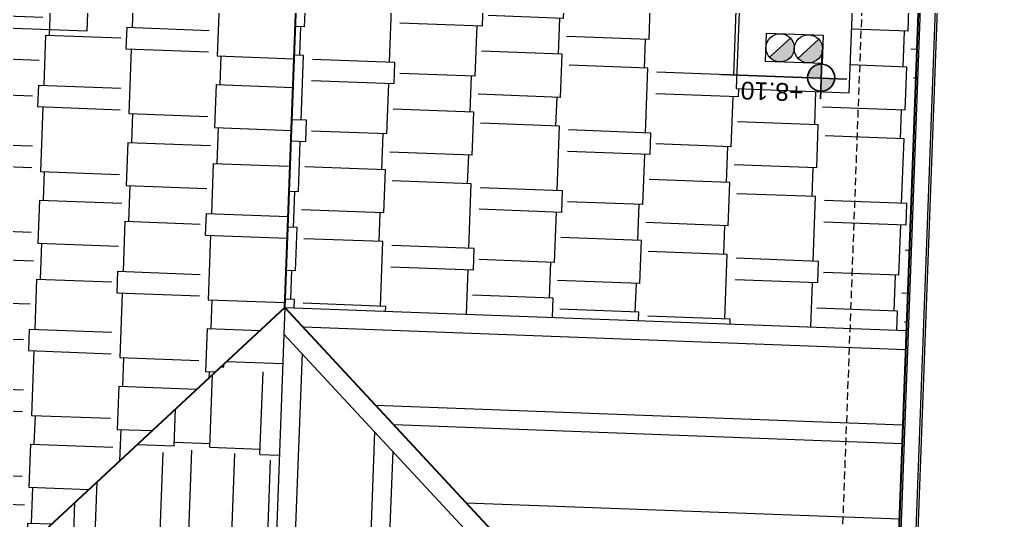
# Model space of a CAD drawing. Header units: centimetres. Extents: x 63871 to 181827, y -95930 to 42199.
# Drawn here: x 175227 to 175743, y 26192 to 26458 of the extents above; entities that cross this region are included whole.
import ezdxf

# ---------------------------------------------------------------- set-up
doc = ezdxf.new("R2010")
doc.units = ezdxf.units.CM
doc.linetypes.add('11-021_500-SatisOfisi_220512$0${ Diamond }', pattern=[12, 4, -2, 2, 2, -2])
for name, color, linetype, lineweight in [('A-AREA-IDEN', 7, 'Continuous', 9), ('A-DOOR', 31, 'Continuous', 9), ('A-WALL', 12, 'Continuous', 50), ('amoblamiento', 250, 'Continuous', 30), ('ARM_Pen_No__252', 8, 'Continuous', 18), ('Baca', 82, 'Continuous', 9), ('DUVAR', 7, 'Continuous', 40), ('İz DÜŞÜMÜ', 7, '11-021_500-SatisOfisi_220512$0${ Diamond }', 18), ('OLUK', 222, 'Continuous', 15), ('TARAMA', 251, 'Continuous', 5), ('trama', 255, 'Continuous', 9), ('Çatı', 144, 'Continuous', 30)]:
    doc.layers.add(name, color=color, linetype=linetype, lineweight=lineweight)
doc.layers.add('KOT', color=171, linetype='Continuous')
doc.styles.add('Arial', font='Arial.ttf', dxfattribs={"height": 250})
doc.styles.add('Arial_1', font='Arial.ttf', dxfattribs={"height": 300})
doc.styles.add('MtXpl_Arial_Narrow_1', font='')
doc.styles.get('MtXpl_Arial_Narrow_1').set_extended_font_data('Arial Narrow')

# ---------------------------------------------------------------- blocks, each defined once
blk = doc.blocks.new('*U7')
at = {"layer": 'KOT', "linetype": 'Continuous'}
for p, q in [((531937.38, 4296264.36), (531937.82, 4296265.66)), ((531937.82, 4296265.66), (531938.5, 4296266.85)), ((531938.5, 4296266.85), (531939.39, 4296267.88)), ((531939.39, 4296267.88), (531940.47, 4296268.73)), ((531940.47, 4296268.73), (531941.68, 4296269.36)), ((531941.68, 4296269.36), (531942.99, 4296269.75)), ((531942.99, 4296269.75), (531944.36, 4296269.88)), ((531944.36, 4296269.88), (531944.36, 4296269.75)), ((531944.36, 4296269.75), (531944.36, 4296269.36)), ((531944.36, 4296269.36), (531944.36, 4296268.73)), ((531944.36, 4296268.73), (531944.36, 4296267.88)), ((531944.36, 4296267.88), (531944.36, 4296266.85)), ((531944.36, 4296266.85), (531944.36, 4296265.66)), ((531944.36, 4296265.66), (531944.36, 4296264.36)), ((531937.2, 4296263), (531937.38, 4296264.36)), ((531944.36, 4296264.36), (531944.36, 4296263))]:
    blk.add_line(p, q, dxfattribs=at)
at = {"layer": 'KOT', "linetype": 'Continuous', "extrusion": (0, 0, -1)}
for points in [[(-531937.82, 4296265.66), (-531944.36, 4296264.36), (-531937.38, 4296264.36)], [(-531938.5, 4296266.85), (-531944.36, 4296265.66), (-531937.82, 4296265.66)], [(-531937.82, 4296265.66), (-531944.36, 4296265.66), (-531944.36, 4296264.36)], [(-531939.39, 4296267.88), (-531944.36, 4296266.85), (-531938.5, 4296266.85)], [(-531938.5, 4296266.85), (-531944.36, 4296266.85), (-531944.36, 4296265.66)], [(-531940.47, 4296268.73), (-531944.36, 4296267.88), (-531939.39, 4296267.88)], [(-531939.39, 4296267.88), (-531944.36, 4296267.88), (-531944.36, 4296266.85)], [(-531941.68, 4296269.36), (-531944.36, 4296268.73), (-531940.47, 4296268.73)], [(-531940.47, 4296268.73), (-531944.36, 4296268.73), (-531944.36, 4296267.88)], [(-531942.99, 4296269.75), (-531944.36, 4296269.36), (-531941.68, 4296269.36)], [(-531941.68, 4296269.36), (-531944.36, 4296269.36), (-531944.36, 4296268.73)], [(-531944.36, 4296269.88), (-531944.36, 4296269.75), (-531942.99, 4296269.75)], [(-531942.99, 4296269.75), (-531944.36, 4296269.75), (-531944.36, 4296269.36)], [(-531937.38, 4296264.36), (-531944.36, 4296263), (-531937.2, 4296263)], [(-531937.38, 4296264.36), (-531944.36, 4296264.36), (-531944.36, 4296263)]]:
    blk.add_solid(points, dxfattribs=at)
blk = doc.blocks.new('*U8')
at = {"layer": 'KOT', "linetype": 'Continuous'}
for p, q in [((531944.36, 4296263.14), (531944.36, 4296263.42)), ((531944.36, 4296261.74), (531944.36, 4296263.14)), ((531944.36, 4296260.39), (531944.36, 4296261.74)), ((531944.36, 4296259.15), (531944.36, 4296260.39)), ((531950.98, 4296260.39), (531950.32, 4296259.15)), ((531951.39, 4296261.74), (531950.98, 4296260.39)), ((531951.52, 4296263.14), (531951.39, 4296261.74)), ((531951.52, 4296263.42), (531951.52, 4296263.14)), ((531944.36, 4296258.07), (531944.36, 4296259.15)), ((531944.36, 4296257.18), (531944.36, 4296258.07)), ((531944.36, 4296256.51), (531944.36, 4296257.18)), ((531944.36, 4296256.11), (531944.36, 4296256.51)), ((531945.76, 4296256.11), (531944.36, 4296255.97)), ((531944.36, 4296255.97), (531944.36, 4296256.11)), ((531947.1, 4296256.51), (531945.76, 4296256.11)), ((531948.34, 4296257.18), (531947.1, 4296256.51)), ((531949.42, 4296258.07), (531948.34, 4296257.18)), ((531950.32, 4296259.15), (531949.42, 4296258.07))]:
    blk.add_line(p, q, dxfattribs=at)
at = {"layer": 'KOT', "linetype": 'Continuous', "extrusion": (0, 0, -1)}
for points in [[(-531944.36, 4296263.42), (-531951.52, 4296263.14), (-531944.36, 4296263.14)], [(-531944.36, 4296263.42), (-531951.52, 4296263.42), (-531951.52, 4296263.14)], [(-531944.36, 4296263.14), (-531951.39, 4296261.74), (-531944.36, 4296261.74)], [(-531944.36, 4296263.14), (-531951.52, 4296263.14), (-531951.39, 4296261.74)], [(-531944.36, 4296261.74), (-531950.98, 4296260.39), (-531944.36, 4296260.39)], [(-531944.36, 4296261.74), (-531951.39, 4296261.74), (-531950.98, 4296260.39)], [(-531944.36, 4296260.39), (-531950.32, 4296259.15), (-531944.36, 4296259.15)], [(-531944.36, 4296260.39), (-531950.98, 4296260.39), (-531950.32, 4296259.15)], [(-531944.36, 4296259.15), (-531949.42, 4296258.07), (-531944.36, 4296258.07)], [(-531944.36, 4296259.15), (-531950.32, 4296259.15), (-531949.42, 4296258.07)], [(-531944.36, 4296258.07), (-531948.34, 4296257.18), (-531944.36, 4296257.18)], [(-531944.36, 4296258.07), (-531949.42, 4296258.07), (-531948.34, 4296257.18)], [(-531944.36, 4296257.18), (-531947.1, 4296256.51), (-531944.36, 4296256.51)], [(-531944.36, 4296257.18), (-531948.34, 4296257.18), (-531947.1, 4296256.51)], [(-531944.36, 4296256.51), (-531945.76, 4296256.11), (-531944.36, 4296256.11)], [(-531944.36, 4296256.51), (-531947.1, 4296256.51), (-531945.76, 4296256.11)], [(-531944.36, 4296256.11), (-531945.76, 4296256.11), (-531944.36, 4296255.97)]]:
    blk.add_solid(points, dxfattribs=at)
blk = doc.blocks.new('asdf')
at = {"layer": 'KOT'}
for p, q in [((435094.33, 4281336.77), (435094.33, 4281362.83)), ((435080.69, 4281351.86), (435147.51, 4281351.86))]:
    blk.add_line(p, q, dxfattribs=at)
blk.add_circle((435094.33, 4281351.57), 7.17, dxfattribs=at)
at = {"layer": 'KOT', "linetype": 'Continuous'}
for name, p in [('*U7', (-96850.02, -14911.15)), ('*U8', (-96850.02, -14911.57))]:
    blk.add_blockref(name, p, dxfattribs=at)
blk = doc.blocks.new('k1')
at = {"layer": 'trama'}
h = blk.add_hatch(color=27, dxfattribs=at)
h.set_gradient(color1=(127, 79, 63), rotation=90, one_color=1, tint=1, name='CYLINDER')
h.paths.add_polyline_path([(533742.75, 4274472.55, 0.414214), (533746.15, 4274475.95), (533746.15, 4274483.53, 0.414214), (533742.75, 4274486.93), (533696.34, 4274486.93, 0.414214), (533692.94, 4274483.53), (533692.94, 4274472.55)])
h = blk.add_hatch(color=27, dxfattribs=at)
h.set_gradient(color1=(127, 79, 63), rotation=90, one_color=1, tint=1, name='CYLINDER')
h.paths.add_polyline_path([(533696.53, 4274471.07), (533691.89, 4274471.07), (533691.89, 4274481.22), (533686, 4274481.22, 0.414214), (533682.6, 4274477.82), (533682.6, 4274320.97, 0.414214), (533686, 4274317.57), (533691.89, 4274317.57), (533691.89, 4274326.03), (533696.53, 4274326.03)])
h = blk.add_hatch(color=31, dxfattribs=at)
h.set_gradient(color1=(227, 196, 150), color2=(228, 199, 154), rotation=90, one_color=1, tint=0.75, name='SPHERICAL')
h.paths.add_polyline_path([(533707.49, 4274437.64), (533707.62, 4274440.01), (533707.62, 4274444.56), (533707.14, 4274445.77), (533701.49, 4274449.66), (533700.08, 4274456.02), (533702.9, 4274460.97), (533708.55, 4274463.79), (533709.61, 4274463.44), (533712.08, 4274467.68), (533715.97, 4274469.09), (533722.32, 4274468.74), (533728.33, 4274465.56), (533730.45, 4274466.27), (533743.16, 4274462.73), (533743.51, 4274459.2), (533744.67, 4274458.34), (533744.67, 4274471.07), (533697.37, 4274471.07), (533697.37, 4274422.86), (533744.67, 4274422.86), (533744.67, 4274432.76), (533736.8, 4274433.05), (533736.8, 4274431.28), (533720.91, 4274427.4)])
h.paths.add_polyline_path([(533721.62, 4274438.7), (533717.38, 4274440.47), (533721.97, 4274435.17), (533729.03, 4274434.46), (533729.25, 4274434.55), (533725.86, 4274438.7)], flags=17)
at = {"layer": 'trama', "linetype": 'Continuous'}
h = blk.add_hatch(color=251, dxfattribs=at)
h.set_gradient(color1=(91, 91, 91), color2=(189, 189, 189), one_color=1, tint=0.74, name='SPHERICAL')
h.paths.add_polyline_path([(533715.26, 4274450.01), (533716.67, 4274453.55), (533715.62, 4274457.79), (533714.56, 4274460.97), (533712.44, 4274462.73), (533709.61, 4274463.44), (533708.55, 4274463.79), (533702.9, 4274460.97), (533700.08, 4274456.02), (533701.49, 4274449.66), (533707.14, 4274445.77), (533711.73, 4274441.88), (533716.67, 4274442.59), (533719.5, 4274446.12), (533719.85, 4274449.31), (533715.97, 4274448.6)])
h = blk.add_hatch(color=53, dxfattribs=at)
h.set_gradient(color1=(208, 197, 144), color2=(205, 194, 136), one_color=1, tint=0.67, name='SPHERICAL')
h.paths.add_polyline_path([(533725.86, 4274438.7), (533729.25, 4274434.55), (533735.39, 4274436.94), (533735.67, 4274436.18), (533742.09, 4274440.14), (533738.92, 4274450.01), (533740.69, 4274452.13), (533741.85, 4274450.67), (533743.71, 4274459.05), (533743.51, 4274459.2), (533743.16, 4274462.73), (533730.45, 4274466.27), (533728.33, 4274465.56), (533722.32, 4274468.74), (533715.97, 4274469.09), (533712.08, 4274467.68), (533709.61, 4274463.44), (533712.44, 4274462.73), (533714.56, 4274460.97), (533714.93, 4274459.83), (533719.85, 4274455.67), (533719.5, 4274451.43), (533718.73, 4274449.1), (533719.85, 4274449.31), (533719.5, 4274446.12), (533716.67, 4274442.59), (533711.73, 4274441.88), (533707.14, 4274445.77), (533707.85, 4274444), (533707.49, 4274437.64), (533720.91, 4274427.4), (533736.8, 4274431.28), (533736.8, 4274433.05), (533735.39, 4274436.94), (533729.03, 4274434.46), (533721.97, 4274435.17), (533717.38, 4274440.47), (533721.62, 4274438.7)])
h.paths.add_polyline_path([(533746.34, 4274432.7), (533746.69, 4274433.76), (533746.16, 4274435.17), (533744.22, 4274435.52), (533736.47, 4274433.97), (533736.8, 4274433.05)])
at = {"layer": 'trama'}
h = blk.add_hatch(color=31, dxfattribs=at)
h.set_gradient(color1=(227, 196, 150), color2=(228, 199, 154), rotation=90, one_color=1, tint=0.75, name='SPHERICAL')
h.paths.add_polyline_path([(533697.37, 4274422.09), (533697.37, 4274373.87), (533710.45, 4274373.87), (533720.15, 4274375.04), (533724.23, 4274373.87), (533744.67, 4274373.87), (533744.67, 4274422.09)])
h = blk.add_hatch(color=31, dxfattribs=at)
h.set_gradient(color1=(227, 196, 150), color2=(228, 199, 154), rotation=90, one_color=1, tint=0.75, name='SPHERICAL')
h.paths.add_polyline_path([(533702.96, 4274334.85), (533700.8, 4274339.88), (533699.37, 4274344.72), (533698.83, 4274349.02), (533699.19, 4274356.2), (533700.8, 4274359.96), (533703.86, 4274363.73), (533707.98, 4274367.32), (533708.88, 4274370.19), (533710.5, 4274371.98), (533712.23, 4274373.11), (533697.37, 4274373.11), (533697.37, 4274324.89), (533709.65, 4274324.89), (533706.73, 4274328.94)])
h.paths.add_polyline_path([(533722.88, 4274337.54), (533720.01, 4274337.37), (533719.65, 4274338.8), (533718.93, 4274337.9), (533715.34, 4274335.21), (533715.16, 4274332.7), (533716.06, 4274330.19), (533718.57, 4274328.58), (533721.99, 4274330.37), (533728.27, 4274332.88), (533731.5, 4274333.42), (533732.76, 4274333.06), (533734.19, 4274334.14), (533735.81, 4274334.85), (533736.52, 4274333.78), (533737.78, 4274334.5), (533739.58, 4274335.21), (533740.65, 4274335.39), (533742.63, 4274336.11), (533744.67, 4274337.23), (533744.67, 4274341.49), (533728.09, 4274338.44)])
h.paths.add_polyline_path([(533737.24, 4274330.55), (533737.06, 4274329.65), (533734.37, 4274328.22), (533731.32, 4274326.25), (533727.67, 4274324.89), (533744.67, 4274324.89), (533744.67, 4274333.8), (533741.19, 4274331.45)])
h.paths.add_polyline_path([(533743.7, 4274355.84), (533744.67, 4274355.57), (533744.67, 4274360.37), (533741.01, 4274362.11), (533740.11, 4274364.81), (533738.5, 4274364.45), (533728.81, 4274366.24), (533721.81, 4274366.96), (533720.91, 4274364.81), (533721.99, 4274363.19)])
h.paths.add_polyline_path([(533726.93, 4274373.11), (533732.76, 4274371.44), (533735.99, 4274369.83), (533740.65, 4274369.83), (533741.01, 4274368.93), (533744.67, 4274368.82), (533744.67, 4274373.11)])
at = {"layer": 'trama', "linetype": 'Continuous'}
h = blk.add_hatch(color=123, dxfattribs=at)
h.set_gradient(color1=(125, 209, 184), color2=(108, 203, 175), one_color=1, tint=0.61, name='SPHERICAL')
h.paths.add_polyline_path([(533712.98, 4274357.15), (533716.06, 4274355.66), (533717.32, 4274353.69), (533717.53, 4274352.58), (533721.27, 4274352.97), (533724.32, 4274353.82), (533722.34, 4274357.27), (533720.37, 4274358.89), (533720.73, 4274360.5), (533721.64, 4274363.7), (533720.91, 4274364.81), (533721.81, 4274366.96), (533728.81, 4274366.24), (533738.5, 4274364.45), (533738.9, 4274364.54), (533738.4, 4274366.78), (533740.41, 4274369.83), (533735.99, 4274369.83), (533732.76, 4274371.44), (533722.7, 4274374.31), (533718.57, 4274374.85), (533714.09, 4274374.31), (533710.5, 4274371.98), (533708.88, 4274370.19), (533707.98, 4274367.32), (533703.86, 4274363.73), (533700.8, 4274359.96), (533699.19, 4274356.2), (533698.83, 4274349.02), (533699.37, 4274344.72), (533700.8, 4274339.88), (533702.96, 4274334.85), (533706.73, 4274328.94), (533711.39, 4274322.48), (533713.73, 4274320.51), (533717.5, 4274320.33), (533725.04, 4274323.91), (533731.32, 4274326.25), (533734.37, 4274328.22), (533737.06, 4274329.65), (533737.18, 4274330.26), (533735.45, 4274330.91), (533734.73, 4274332.34), (533735.53, 4274334.73), (533734.19, 4274334.14), (533732.76, 4274333.06), (533731.5, 4274333.42), (533728.27, 4274332.88), (533721.99, 4274330.37), (533718.57, 4274328.58), (533716.06, 4274330.19), (533715.16, 4274332.7), (533715.34, 4274335.21), (533718.93, 4274337.9), (533719.65, 4274338.8), (533721.09, 4274338.44), (533723.06, 4274340.23), (533725.22, 4274343.1), (533725.22, 4274347.12), (533717.97, 4274349.25), (533717.89, 4274349.2), (533717.5, 4274347.23), (533716.24, 4274345.62), (533714.27, 4274344.72), (533711.22, 4274344), (533708.16, 4274343.82), (533705.47, 4274343.64), (533705.47, 4274344), (533704.39, 4274344.18), (533701.52, 4274345.08), (533700.09, 4274347.41), (533699.55, 4274350.64), (533700.09, 4274353.51), (533701.52, 4274356.02), (533703.68, 4274357.09), (533705.29, 4274357.45), (533705.83, 4274357.99), (533708.34, 4274357.45)])
h = blk.add_hatch(color=27, dxfattribs=at)
h.set_gradient(color1=(128, 82, 69), color2=(143, 91, 77), one_color=1, tint=0.43, name='SPHERICAL')
h.paths.add_polyline_path([(533721.99, 4274363.19), (533721.64, 4274363.7), (533720.73, 4274360.5), (533720.37, 4274358.89), (533722.34, 4274357.27), (533724.32, 4274353.82), (533724.5, 4274353.87), (533725.04, 4274354.76), (533726.83, 4274354.94), (533729.17, 4274351.53), (533728.45, 4274346.87), (533726.65, 4274346.69), (533725.22, 4274347.12), (533725.22, 4274343.1), (533723.06, 4274340.23), (533721.09, 4274338.44), (533719.65, 4274338.8), (533720.01, 4274337.37), (533722.88, 4274337.54), (533728.09, 4274338.44), (533748.55, 4274342.21), (533756.09, 4274345.08), (533762.91, 4274347.77), (533772.07, 4274350.46), (533774.76, 4274354.4), (533772.78, 4274357.27), (533770.35, 4274358.08), (533766.5, 4274356.91), (533754.47, 4274354.4), (533748.91, 4274354.4), (533743.7, 4274355.84)])
h.paths.add_polyline_path([(533756.09, 4274345.08), (533750, 4274342.76), (533754.47, 4274340.77), (533756.27, 4274340.95), (533759.32, 4274337.54), (533764.17, 4274334.85), (533767.22, 4274334.85), (533768.3, 4274335.93), (533769.01, 4274337.9), (533766.86, 4274340.77), (533761.68, 4274347.28)])
h = blk.add_hatch(color=251, dxfattribs=at)
h.set_gradient(color1=(91, 91, 91), color2=(189, 189, 189), one_color=1, tint=0.74, name='SPHERICAL')
h.paths.add_polyline_path([(533708.16, 4274343.82), (533711.22, 4274344), (533712.26, 4274344.25), (533714.39, 4274346.14), (533715.75, 4274348.26), (533716.21, 4274350.83), (533715.9, 4274352.65), (533714.99, 4274354.01), (533712.57, 4274354.47), (533714.99, 4274355.07), (533713.83, 4274356.74), (533712.98, 4274357.15), (533708.34, 4274357.45), (533705.83, 4274357.99), (533705.29, 4274357.45), (533703.68, 4274357.09), (533701.52, 4274356.02), (533700.09, 4274353.51), (533699.55, 4274350.64), (533700.09, 4274347.41), (533701.52, 4274345.08), (533704.39, 4274344.18), (533705.47, 4274344), (533705.47, 4274343.64)])
at = {"layer": 'trama'}
h = blk.add_hatch(color=27, dxfattribs=at)
h.set_gradient(color1=(127, 79, 63), rotation=90, one_color=1, tint=1, name='CYLINDER')
h.paths.add_polyline_path([(533742.75, 4274309.74, 0.414214), (533746.15, 4274313.14), (533746.15, 4274320.72, 0.414214), (533742.75, 4274324.12), (533725.6, 4274324.12), (533725.04, 4274323.91), (533717.5, 4274320.33), (533713.73, 4274320.51), (533711.39, 4274322.48), (533710.21, 4274324.12), (533692.94, 4274324.12), (533692.94, 4274313.14, 0.414214), (533696.34, 4274309.74)])
at = {"color": 0}
for p, q in [((533744.67, 4274471.07), (533697.37, 4274471.07)), ((533697.37, 4274471.07), (533697.37, 4274422.86)), ((533744.67, 4274458.34), (533744.67, 4274471.07)), ((533744.67, 4274422.86), (533744.67, 4274432.76)), ((533697.37, 4274422.86), (533744.67, 4274422.86)), ((533710.21, 4274324.12), (533692.94, 4274324.12)), ((533692.94, 4274324.12), (533692.94, 4274313.14)), ((533742.75, 4274324.12), (533725.6, 4274324.12)), ((533746.15, 4274313.14), (533746.15, 4274320.72)), ((533696.34, 4274309.74), (533742.75, 4274309.74))]:
    blk.add_line(p, q, dxfattribs=at)
at = {"color": 0, "linetype": 'ByBlock'}
for p, q in [((533738.92, 4274450.01, -40), (533740.69, 4274452.13, -40)), ((533746.69, 4274433.76, -40), (533746.16, 4274435.17, -40))]:
    blk.add_line(p, q, dxfattribs=at)
at = {"color": 0, "linetype": 'Continuous'}
for p, q in [((533716.49, 4274354.36), (533717.1, 4274352.06)), ((533749.27, 4274354.22), (533729.12, 4274351.26)), ((533717.22, 4274348.3), (533716.49, 4274346.85)), ((533740.9, 4274335.26), (533741.36, 4274334.71)), ((533739.45, 4274333.25), (533738.99, 4274332.07)), ((533740.72, 4274334.07), (533739.45, 4274333.25)), ((533741.36, 4274334.71), (533740.72, 4274334.07))]:
    blk.add_line(p, q, dxfattribs=at)
at = {"color": 0}
for points in [[(533692.94, 4274472.55), (533692.94, 4274483.53, -0.414214), (533696.34, 4274486.93), (533742.75, 4274486.93, -0.414214), (533746.15, 4274483.53), (533746.15, 4274475.95, -0.414214), (533742.75, 4274472.55)], [(533686, 4274317.57), (533691.89, 4274317.57), (533691.89, 4274326.03), (533696.53, 4274326.03), (533696.53, 4274471.07), (533691.89, 4274471.07), (533691.89, 4274481.22), (533686, 4274481.22, 0.414214), (533682.6, 4274477.82), (533682.6, 4274320.97, 0.414214)]]:
    blk.add_lwpolyline(points, format="xyb", close=True, dxfattribs=at)
at = {"color": 0, "linetype": 'ByBlock', "elevation": -40}
blk.add_lwpolyline([(533775.65, 4274443.3), (533778.12, 4274444.71), (533780.94, 4274444.36), (533782.36, 4274445.69), (533776.35, 4274449.31), (533772.12, 4274450.01), (533769.9, 4274451.15), (533768.23, 4274449.31), (533767.88, 4274446.83), (533764.7, 4274448.25), (533756.93, 4274449.66), (533751.63, 4274453.19), (533743.51, 4274459.2), (533743.16, 4274462.73), (533730.45, 4274466.27), (533728.33, 4274465.56), (533722.32, 4274468.74), (533715.97, 4274469.09), (533712.08, 4274467.68), (533709.61, 4274463.44), (533708.55, 4274463.79), (533702.9, 4274460.97), (533700.08, 4274456.02), (533701.49, 4274449.66), (533707.14, 4274445.77), (533707.85, 4274444), (533707.49, 4274437.64), (533720.91, 4274427.4), (533736.8, 4274431.28), (533736.8, 4274433.05), (533746.34, 4274432.7), (533746.69, 4274433.76), (533756.58, 4274434.82), (533761.17, 4274436.94), (533767.53, 4274439.41), (533769.29, 4274439.76), (533775.29, 4274438), (533777.41, 4274436.58), (533779.1, 4274435.44), (533781.65, 4274434.46), (533788.36, 4274436.23), (533788.71, 4274439.06), (533785.98, 4274440.2), (533782.71, 4274440.47), (533779.88, 4274441.88)], close=True, dxfattribs=at)
for points in [[(533707.14, 4274445.77), (533711.73, 4274441.88), (533716.67, 4274442.59), (533719.5, 4274446.12), (533719.85, 4274449.31), (533715.97, 4274448.6), (533715.26, 4274450.01), (533716.67, 4274453.55), (533715.62, 4274457.79), (533714.56, 4274460.97), (533712.44, 4274462.73), (533709.61, 4274463.44)], [(533720.91, 4274463.09), (533722.68, 4274460.26), (533723.74, 4274464.15), (533724.8, 4274459.2), (533732.21, 4274454.61), (533738.22, 4274448.95), (533738.92, 4274450.01), (533742.1, 4274440.12), (533743.16, 4274439.76), (533742.45, 4274442.59), (533747.04, 4274439.06), (533748.1, 4274440.12), (533744.93, 4274446.83), (533740.69, 4274452.13), (533740.69, 4274456.02), (533729.39, 4274464.5)], [(533714.93, 4274459.83), (533719.85, 4274455.67), (533719.5, 4274451.43), (533718.73, 4274449.1)], [(533743.71, 4274459.05), (533741.85, 4274450.67)], [(533729.39, 4274456.02), (533727.97, 4274445.42), (533725.86, 4274438.7), (533721.62, 4274438.7), (533717.38, 4274440.47), (533721.97, 4274435.17), (533729.03, 4274434.46), (533735.39, 4274436.94), (533736.8, 4274433.05)], [(533767.88, 4274446.83), (533775.65, 4274443.3)], [(533768.94, 4274447.54), (533772.82, 4274447.54), (533777.77, 4274445.42)], [(533735.67, 4274436.18), (533742.09, 4274440.14)], [(533749.76, 4274443.14), (533750.22, 4274440.82), (533749.87, 4274438.35), (533747.75, 4274437.29), (533745.98, 4274436.94), (533748.1, 4274435.52), (533748.1, 4274434.82), (533744.22, 4274435.52), (533736.47, 4274433.97)], [(533746.69, 4274443.65), (533757.28, 4274441.88), (533769.29, 4274439.84)], [(533725.86, 4274438.7), (533729.25, 4274434.55)], [(533783.06, 4274439.76), (533784.12, 4274438.35), (533783.77, 4274437.29), (533781.3, 4274436.58), (533777.41, 4274436.23)]]:
    blk.add_lwpolyline(points, dxfattribs=at)
for points in [[(533707.62, 4274440.01), (533707.62, 4274444.56)], [(533707.73, 4274444.29), (533707.73, 4274441.93)]]:
    blk.add_lwpolyline(points)
at = {"color": 0}
for points in [[(533724.23, 4274373.87), (533744.67, 4274373.87), (533744.67, 4274422.09), (533697.37, 4274422.09), (533697.37, 4274373.87), (533713.42, 4274373.87)], [(533712.23, 4274373.11), (533697.37, 4274373.11), (533697.37, 4274324.89), (533709.65, 4274324.89)], [(533744.67, 4274368.82), (533744.67, 4274373.11), (533726.93, 4274373.11)], [(533744.67, 4274362.41), (533744.67, 4274363.33)], [(533744.67, 4274353.55), (533744.67, 4274360.37)], [(533744.67, 4274337.23), (533744.67, 4274341.49)], [(533727.67, 4274324.89), (533744.67, 4274324.89), (533744.67, 4274333.8)]]:
    blk.add_lwpolyline(points, dxfattribs=at)
at = {"color": 0, "linetype": 'Continuous'}
for points in [[(533699.37, 4274344.72), (533700.8, 4274339.88), (533702.96, 4274334.85), (533706.73, 4274328.94), (533711.39, 4274322.48), (533713.73, 4274320.51), (533717.5, 4274320.33), (533725.04, 4274323.91), (533731.32, 4274326.25), (533734.37, 4274328.22), (533737.06, 4274329.65), (533737.24, 4274330.55), (533741.19, 4274331.45), (533746.22, 4274334.85), (533749.99, 4274339.16), (533749.45, 4274339.7), (533747.83, 4274338.44), (533748.01, 4274339.34), (533746.22, 4274338.08), (533742.63, 4274336.11), (533740.65, 4274335.39), (533739.58, 4274335.21), (533737.78, 4274334.5), (533736.52, 4274333.78), (533735.81, 4274334.85), (533734.19, 4274334.14), (533732.76, 4274333.06), (533731.5, 4274333.42), (533728.27, 4274332.88), (533721.99, 4274330.37), (533718.57, 4274328.58), (533716.06, 4274330.19), (533715.16, 4274332.7), (533715.34, 4274335.21), (533718.93, 4274337.9), (533719.65, 4274338.8), (533720.01, 4274337.37), (533722.88, 4274337.54), (533728.09, 4274338.44), (533748.55, 4274342.21), (533756.09, 4274345.08), (533762.91, 4274347.77), (533772.07, 4274350.46), (533774.76, 4274354.4), (533778.71, 4274357.09), (533781.22, 4274357.45), (533789.64, 4274359.35), (533791.63, 4274361.94), (533791.45, 4274364.81), (533788.76, 4274365.88), (533783.91, 4274365.52), (533780.5, 4274363.19), (533776.55, 4274362.11), (533775.83, 4274362.83), (533772.6, 4274361.76), (533770.63, 4274359.96), (533770.63, 4274358.17), (533766.5, 4274356.91), (533754.47, 4274354.4), (533748.91, 4274354.4), (533743.7, 4274355.84), (533721.99, 4274363.19), (533720.91, 4274364.81), (533721.81, 4274366.96), (533728.81, 4274366.24), (533738.5, 4274364.45), (533740.11, 4274364.81), (533741.01, 4274362.11), (533745.14, 4274360.14), (533746.22, 4274360.14), (533746.4, 4274360.68), (533744.42, 4274362.65), (533744.42, 4274363.37), (533751.96, 4274362.11), (533751.96, 4274363.19), (533753.76, 4274363.73), (533753.4, 4274364.27), (533752.5, 4274365.16), (533752.32, 4274366.24), (533751.78, 4274366.78), (533751.42, 4274368.39), (533746.76, 4274368.75), (533741.01, 4274368.93), (533740.65, 4274369.83), (533735.99, 4274369.83), (533732.76, 4274371.44), (533722.7, 4274374.31), (533718.57, 4274374.85), (533714.09, 4274374.31), (533710.5, 4274371.98), (533708.88, 4274370.19), (533707.98, 4274367.32), (533703.86, 4274363.73), (533700.8, 4274359.96), (533699.19, 4274356.2), (533698.83, 4274349.02)], [(533719.29, 4274351), (533717.7, 4274351.72), (533717.32, 4274353.69), (533716.06, 4274355.66), (533712.98, 4274357.15), (533708.34, 4274357.45), (533705.83, 4274357.99), (533705.29, 4274357.45), (533703.68, 4274357.09), (533701.52, 4274356.02), (533700.09, 4274353.51), (533699.55, 4274350.64), (533700.09, 4274347.41), (533701.52, 4274345.08), (533704.39, 4274344.18), (533705.47, 4274344), (533705.47, 4274343.64), (533708.16, 4274343.82), (533711.22, 4274344), (533714.27, 4274344.72), (533716.24, 4274345.62), (533717.5, 4274347.23), (533717.89, 4274349.2), (533719.41, 4274350.13)]]:
    blk.add_lwpolyline(points, close=True, dxfattribs=at)
for points in [[(533738.9, 4274364.54), (533738.4, 4274366.78), (533740.41, 4274369.83)], [(533721.64, 4274363.7), (533720.73, 4274360.5), (533720.37, 4274358.89), (533722.34, 4274357.27), (533724.32, 4274353.82)], [(533726.47, 4274355.48), (533725.93, 4274357.09), (533724.68, 4274358.53)], [(533779.6, 4274357.27), (533777.99, 4274359.07), (533775.83, 4274359.78), (533774.22, 4274359.6), (533772.96, 4274358.71)], [(533713.83, 4274356.74), (533714.99, 4274355.07), (533712.57, 4274354.47), (533714.99, 4274354.01), (533715.9, 4274352.65), (533716.21, 4274350.83), (533715.75, 4274348.26), (533714.39, 4274346.14), (533712.26, 4274344.25)], [(533717.53, 4274352.58), (533721.27, 4274352.97), (533724.5, 4274353.87), (533725.04, 4274354.76), (533726.83, 4274354.94), (533729.17, 4274351.53), (533728.45, 4274346.87), (533726.65, 4274346.69), (533717.97, 4274349.25)], [(533727.91, 4274353.15), (533728.63, 4274355.48)], [(533774.76, 4274354.4), (533772.78, 4274357.27), (533770.35, 4274358.08)], [(533725.22, 4274347.12), (533725.22, 4274343.1), (533723.06, 4274340.23), (533721.09, 4274338.44), (533719.65, 4274338.8)], [(533761.68, 4274347.28), (533766.86, 4274340.77), (533769.01, 4274337.9), (533768.3, 4274335.93), (533767.22, 4274334.85), (533764.17, 4274334.85), (533759.32, 4274337.54), (533756.27, 4274340.95), (533754.47, 4274340.77), (533750, 4274342.76)], [(533727.01, 4274346.15), (533727.73, 4274344.18), (533726.11, 4274340.95)], [(533766.7, 4274340.97), (533777.27, 4274334.68), (533778.35, 4274330.91), (533776.55, 4274328.22), (533773.68, 4274327.68), (533770.63, 4274329.83), (533767.4, 4274333.24), (533765.38, 4274334.85)], [(533737.18, 4274330.26), (533735.45, 4274330.91), (533734.73, 4274332.34), (533735.53, 4274334.73)]]:
    blk.add_lwpolyline(points, dxfattribs=at)
at = {"color": 0}
for centre, start, end in [((533742.75, 4274320.72), 0, 90), ((533696.34, 4274313.14), 180, 270), ((533742.75, 4274313.14), 270, 0)]:
    blk.add_arc(centre, 3.4, start, end, dxfattribs=at)
blk = doc.blocks.new('k2')
at = {"layer": 'trama'}
h = blk.add_hatch(color=27, dxfattribs=at)
h.set_gradient(color1=(127, 79, 63), rotation=90, one_color=1, tint=1, name='CYLINDER')
h.paths.add_polyline_path([(533885.66, 4274552.04, 0.414214), (533882.26, 4274548.64), (533882.26, 4274542.75), (533890.72, 4274542.75), (533890.72, 4274538.11), (533990.1, 4274538.11), (533990.1, 4274542.75), (533997.72, 4274542.75), (533997.72, 4274548.64, 0.414214), (533994.32, 4274552.04)])
h = blk.add_hatch(color=27, dxfattribs=at)
h.set_gradient(color1=(127, 79, 63), rotation=90, one_color=1, tint=1, name='CYLINDER')
h.paths.add_polyline_path([(533888.81, 4274541.7), (533877.83, 4274541.7, 0.414214), (533874.43, 4274538.3), (533874.43, 4274491.89, 0.414214), (533877.83, 4274488.49), (533885.41, 4274488.49, 0.414214), (533888.81, 4274491.89)])
h = blk.add_hatch(color=27, dxfattribs=at)
h.set_gradient(color1=(127, 79, 63), rotation=90, one_color=1, tint=1, name='CYLINDER')
h.paths.add_polyline_path([(533991.98, 4274512.62), (533991.58, 4274511.25), (533991.58, 4274491.89, 0.414214), (533994.98, 4274488.49), (534002.56, 4274488.49, 0.414214), (534005.96, 4274491.89), (534005.96, 4274538.3, 0.414214), (534002.56, 4274541.7), (533991.58, 4274541.7), (533991.58, 4274521.83), (533991.98, 4274521.23), (533992.51, 4274516.75)])
h = blk.add_hatch(color=31, dxfattribs=at)
h.set_gradient(color1=(227, 196, 150), color2=(228, 199, 154), rotation=90, one_color=1, tint=0.75, name='SPHERICAL')
h.paths.add_polyline_path([(533890.29, 4274537.27), (533890.29, 4274489.97), (533938.51, 4274489.97), (533938.51, 4274537.27)])
at = {"layer": 'trama', "linetype": 'Continuous'}
h = blk.add_hatch(color=145, dxfattribs=at)
h.set_gradient(color1=(92, 140, 171), color2=(114, 155, 182), one_color=1, tint=0.58, name='SPHERICAL')
h.paths.add_polyline_path([(533961.67, 4274524.11), (533961.49, 4274527.16), (533961.31, 4274529.85), (533961.67, 4274529.85), (533961.85, 4274530.93), (533962.74, 4274533.8), (533965.07, 4274535.23), (533968.3, 4274535.77), (533971.17, 4274535.23), (533973.68, 4274533.8), (533974.76, 4274531.64), (533975.12, 4274530.03), (533975.65, 4274529.49), (533975.12, 4274526.98), (533974.81, 4274522.34), (533973.32, 4274519.26), (533971.35, 4274518), (533970.24, 4274517.79), (533970.63, 4274514.05), (533971.48, 4274511), (533974.94, 4274512.98), (533976.55, 4274514.95), (533978.17, 4274514.59), (533981.37, 4274513.68), (533982.47, 4274514.41), (533984.62, 4274513.52), (533983.9, 4274506.51), (533982.11, 4274496.82), (533982.2, 4274496.42), (533984.44, 4274496.92), (533987.49, 4274494.91), (533987.49, 4274499.33), (533989.11, 4274502.57), (533991.98, 4274512.62), (533992.51, 4274516.75), (533991.98, 4274521.23), (533989.64, 4274524.82), (533987.85, 4274526.44), (533984.98, 4274527.34), (533981.39, 4274531.46), (533977.63, 4274534.52), (533973.86, 4274536.13), (533966.69, 4274536.49), (533962.38, 4274535.95), (533957.54, 4274534.52), (533952.52, 4274532.36), (533946.6, 4274528.59), (533940.14, 4274523.93), (533938.17, 4274521.59), (533937.99, 4274517.82), (533941.58, 4274510.28), (533943.91, 4274504), (533945.88, 4274500.95), (533947.32, 4274498.26), (533947.92, 4274498.14), (533948.57, 4274499.87), (533950.01, 4274500.59), (533952.39, 4274499.8), (533951.8, 4274501.13), (533950.73, 4274502.57), (533951.08, 4274503.82), (533950.55, 4274507.05), (533948.04, 4274513.34), (533946.24, 4274516.75), (533947.86, 4274519.26), (533950.37, 4274520.16), (533952.88, 4274519.98), (533955.57, 4274516.39), (533956.46, 4274515.67), (533956.11, 4274514.23), (533957.9, 4274512.26), (533960.77, 4274510.1), (533964.78, 4274510.1), (533966.92, 4274517.35), (533966.87, 4274517.43), (533964.89, 4274517.82), (533963.28, 4274519.08), (533962.38, 4274521.05)])
at = {"layer": 'trama'}
h = blk.add_hatch(color=31, dxfattribs=at)
h.set_gradient(color1=(227, 196, 150), color2=(228, 199, 154), rotation=90, one_color=1, tint=0.75, name='SPHERICAL')
h.paths.add_polyline_path([(533941.47, 4274489.97), (533951.93, 4274489.97), (533949.11, 4274494.13), (533948.22, 4274498.08), (533947.32, 4274498.26), (533945.88, 4274500.95), (533943.91, 4274504), (533941.58, 4274510.28), (533941.47, 4274510.52)])
h.paths.add_polyline_path([(533952.52, 4274532.36), (533957.54, 4274534.52), (533962.38, 4274535.95), (533966.69, 4274536.49), (533973.86, 4274536.13), (533977.63, 4274534.52), (533981.39, 4274531.46), (533984.98, 4274527.34), (533987.85, 4274526.44), (533989.68, 4274524.79), (533989.68, 4274537.27), (533941.47, 4274537.27), (533941.47, 4274524.88), (533946.6, 4274528.59)])
h.paths.add_polyline_path([(533950.55, 4274507.05), (533951.08, 4274503.82), (533950.73, 4274502.57), (533951.8, 4274501.13), (533952.52, 4274499.51), (533951.44, 4274498.8), (533952.16, 4274497.54), (533952.88, 4274495.74), (533953.06, 4274494.67), (533953.77, 4274492.69), (533955.27, 4274489.97), (533959.28, 4274489.97), (533956.11, 4274507.23), (533955.21, 4274512.44), (533955.03, 4274515.31), (533956.46, 4274515.67), (533955.57, 4274516.39), (533952.88, 4274519.98), (533950.37, 4274520.16), (533947.86, 4274519.26), (533946.24, 4274516.75), (533948.04, 4274513.34)])
h.paths.add_polyline_path([(533983.9, 4274506.51), (533984.62, 4274513.52), (533982.47, 4274514.41), (533980.86, 4274513.34), (533973.5, 4274491.62), (533973.05, 4274489.97), (533977.71, 4274489.97), (533979.78, 4274494.31), (533982.47, 4274495.21), (533982.11, 4274496.82)])
h.paths.add_polyline_path([(533989.68, 4274504.58), (533989.11, 4274502.57), (533987.49, 4274499.33), (533987.49, 4274494.67), (533986.59, 4274494.31), (533986.46, 4274489.97), (533989.68, 4274489.97)])
at = {"layer": 'trama', "linetype": 'Continuous'}
h = blk.add_hatch(color=251, dxfattribs=at)
h.set_gradient(color1=(91, 91, 91), color2=(189, 189, 189), one_color=1, tint=0.74, name='SPHERICAL')
h.paths.add_polyline_path([(533961.85, 4274530.93), (533961.67, 4274529.85), (533961.31, 4274529.85), (533961.49, 4274527.16), (533961.67, 4274524.11), (533961.91, 4274523.06), (533963.8, 4274520.93), (533965.92, 4274519.57), (533968.49, 4274519.11), (533970.31, 4274519.42), (533971.68, 4274520.33), (533972.13, 4274522.75), (533972.74, 4274520.33), (533974.4, 4274521.49), (533974.81, 4274522.34), (533975.12, 4274526.98), (533975.65, 4274529.49), (533975.12, 4274530.03), (533974.76, 4274531.64), (533973.68, 4274533.8), (533971.17, 4274535.23), (533968.3, 4274535.77), (533965.07, 4274535.23), (533962.74, 4274533.8)])
h = blk.add_hatch(color=251, dxfattribs=at)
h.set_gradient(color1=(87, 93, 92), color2=(104, 110, 109), one_color=1, tint=0.42, name='SPHERICAL')
h.paths.add_polyline_path([(533959.87, 4274486.77), (533962.74, 4274479.23), (533965.43, 4274472.41), (533968.12, 4274463.26), (533972.07, 4274460.56), (533972.43, 4274460.03), (533974.94, 4274462.54), (533975.75, 4274464.97), (533974.58, 4274468.82), (533972.07, 4274480.85), (533972.07, 4274486.41), (533973.5, 4274491.62), (533980.86, 4274513.34), (533981.37, 4274513.68), (533978.17, 4274514.59), (533976.55, 4274514.95), (533974.94, 4274512.98), (533971.48, 4274511), (533971.53, 4274510.82), (533972.43, 4274510.28), (533972.61, 4274508.49), (533969.2, 4274506.16), (533964.54, 4274506.87), (533964.36, 4274508.67), (533964.78, 4274510.1), (533960.77, 4274510.1), (533957.9, 4274512.26), (533956.11, 4274514.23), (533956.46, 4274515.67), (533955.03, 4274515.31), (533955.21, 4274512.44), (533956.11, 4274507.23)])
h.paths.add_polyline_path([(533955.21, 4274476), (533952.52, 4274471.15), (533952.52, 4274468.1), (533953.6, 4274467.03), (533955.57, 4274466.31), (533958.44, 4274468.46), (533964.95, 4274473.64), (533962.74, 4274479.23), (533960.42, 4274485.32), (533958.44, 4274480.85), (533958.62, 4274479.05)])
at = {"color": 0}
for p, q in [((533890.29, 4274537.27), (533890.29, 4274489.97)), ((533938.51, 4274537.27), (533890.29, 4274537.27)), ((533938.51, 4274521.99), (533938.51, 4274537.27)), ((533941.47, 4274537.27), (533941.47, 4274524.88)), ((533989.68, 4274537.27), (533941.47, 4274537.27)), ((533989.68, 4274524.76), (533989.68, 4274537.27)), ((533938.51, 4274489.97), (533938.51, 4274516.74)), ((533941.47, 4274510.52), (533941.47, 4274489.97)), ((533989.68, 4274489.97), (533989.68, 4274504.58)), ((533890.29, 4274489.97), (533938.51, 4274489.97)), ((533951.93, 4274489.97), (533941.47, 4274489.97)), ((533959.28, 4274489.97), (533955.27, 4274489.97)), ((533977.81, 4274489.97), (533973.05, 4274489.97)), ((533980.88, 4274489.97), (533979.39, 4274489.97)), ((533989.68, 4274489.97), (533986.46, 4274489.97))]:
    blk.add_line(p, q, dxfattribs=at)
at = {"color": 0, "linetype": 'Continuous'}
for p, q in [((533965.97, 4274518.1), (533964.51, 4274518.83)), ((533972.02, 4274518.83), (533969.72, 4274518.22)), ((533969.92, 4274499.69), (533969.38, 4274505.8)), ((533970.99, 4274492.15), (533969.92, 4274499.69)), ((533950.92, 4274495.87), (533949.74, 4274496.33)), ((533951.74, 4274494.6), (533950.92, 4274495.87)), ((533952.37, 4274493.96), (533951.74, 4274494.6)), ((533952.92, 4274494.42), (533952.37, 4274493.96)), ((533971.89, 4274486.05), (533970.99, 4274492.15))]:
    blk.add_line(p, q, dxfattribs=at)
at = {"color": 0}
for points in [[(533994.32, 4274552.04), (533885.66, 4274552.04, 0.414214), (533882.26, 4274548.64), (533882.26, 4274542.75), (533890.72, 4274542.75), (533890.72, 4274538.11), (533990.1, 4274538.11), (533990.1, 4274542.75), (533997.72, 4274542.75), (533997.72, 4274548.64, 0.414214)], [(533888.81, 4274541.7), (533877.83, 4274541.7, 0.414214), (533874.43, 4274538.3), (533874.43, 4274491.89, 0.414214), (533877.83, 4274488.49), (533885.41, 4274488.49, 0.414214), (533888.81, 4274491.89)]]:
    blk.add_lwpolyline(points, format="xyb", close=True, dxfattribs=at)
blk.add_lwpolyline([(533991.58, 4274521.83), (533991.58, 4274541.7), (534002.56, 4274541.7, -0.414214), (534005.96, 4274538.3), (534005.96, 4274491.89, -0.414214), (534002.56, 4274488.49), (533994.98, 4274488.49, -0.414214), (533991.58, 4274491.89), (533991.58, 4274511.25)], format="xyb", dxfattribs=at)
blk.add_lwpolyline([(533962.38, 4274535.95), (533957.54, 4274534.52), (533952.52, 4274532.36), (533946.6, 4274528.59), (533940.14, 4274523.93), (533938.17, 4274521.59), (533937.99, 4274517.82), (533941.58, 4274510.28), (533943.91, 4274504), (533945.88, 4274500.95), (533947.32, 4274498.26), (533948.22, 4274498.08), (533949.11, 4274494.13), (533952.52, 4274489.1), (533956.82, 4274485.33), (533957.36, 4274485.87), (533956.11, 4274487.49), (533957, 4274487.31), (533955.75, 4274489.1), (533953.77, 4274492.69), (533953.06, 4274494.67), (533952.88, 4274495.74), (533952.16, 4274497.54), (533951.44, 4274498.8), (533952.52, 4274499.51), (533951.8, 4274501.13), (533950.73, 4274502.57), (533951.08, 4274503.82), (533950.55, 4274507.05), (533948.04, 4274513.34), (533946.24, 4274516.75), (533947.86, 4274519.26), (533950.37, 4274520.16), (533952.88, 4274519.98), (533955.57, 4274516.39), (533956.46, 4274515.67), (533955.03, 4274515.31), (533955.21, 4274512.44), (533956.11, 4274507.23), (533959.87, 4274486.77), (533962.74, 4274479.23), (533965.43, 4274472.41), (533968.12, 4274463.26), (533972.07, 4274460.56), (533974.76, 4274456.61), (533975.12, 4274454.1), (533977.01, 4274445.68), (533979.6, 4274443.69), (533982.47, 4274443.87), (533983.55, 4274446.56), (533983.19, 4274451.41), (533980.86, 4274454.82), (533979.78, 4274458.77), (533980.5, 4274459.49), (533979.42, 4274462.72), (533977.63, 4274464.69), (533975.83, 4274464.69), (533974.58, 4274468.82), (533972.07, 4274480.85), (533972.07, 4274486.41), (533973.5, 4274491.62), (533980.86, 4274513.34), (533982.47, 4274514.41), (533984.62, 4274513.52), (533983.9, 4274506.51), (533982.11, 4274496.82), (533982.47, 4274495.21), (533979.78, 4274494.31), (533977.81, 4274490.18), (533977.81, 4274489.1), (533978.34, 4274488.92), (533980.32, 4274490.9), (533981.04, 4274490.9), (533979.78, 4274483.36), (533980.86, 4274483.36), (533981.39, 4274481.56), (533981.93, 4274481.92), (533982.83, 4274482.82), (533983.9, 4274483), (533984.44, 4274483.54), (533986.06, 4274483.9), (533986.42, 4274488.56), (533986.59, 4274494.31), (533987.49, 4274494.67), (533987.49, 4274499.33), (533989.11, 4274502.57), (533991.98, 4274512.62), (533992.51, 4274516.75), (533991.98, 4274521.23), (533989.64, 4274524.82), (533987.85, 4274526.44), (533984.98, 4274527.34), (533981.39, 4274531.46), (533977.63, 4274534.52), (533973.86, 4274536.13), (533966.69, 4274536.49)], close=True)
at = {"color": 0, "linetype": 'Continuous'}
blk.add_lwpolyline([(533968.66, 4274516.03), (533969.39, 4274517.62), (533971.35, 4274518), (533973.32, 4274519.26), (533974.81, 4274522.34), (533975.12, 4274526.98), (533975.65, 4274529.49), (533975.12, 4274530.03), (533974.76, 4274531.64), (533973.68, 4274533.8), (533971.17, 4274535.23), (533968.3, 4274535.77), (533965.07, 4274535.23), (533962.74, 4274533.8), (533961.85, 4274530.93), (533961.67, 4274529.85), (533961.31, 4274529.85), (533961.49, 4274527.16), (533961.67, 4274524.11), (533962.38, 4274521.05), (533963.28, 4274519.08), (533964.89, 4274517.82), (533966.87, 4274517.43), (533967.79, 4274515.91)], close=True, dxfattribs=at)
for points in [[(533974.4, 4274521.49), (533972.74, 4274520.33), (533972.13, 4274522.75), (533971.68, 4274520.33), (533970.31, 4274519.42), (533968.49, 4274519.11), (533965.92, 4274519.57), (533963.8, 4274520.93), (533961.91, 4274523.06)], [(533970.24, 4274517.79), (533970.63, 4274514.05), (533971.53, 4274510.82), (533972.43, 4274510.28), (533972.61, 4274508.49), (533969.2, 4274506.16), (533964.54, 4274506.87), (533964.36, 4274508.67), (533966.92, 4274517.35)], [(533964.78, 4274510.1), (533960.77, 4274510.1), (533957.9, 4274512.26), (533956.11, 4274514.23), (533956.46, 4274515.67)], [(533981.37, 4274513.68), (533978.17, 4274514.59), (533976.55, 4274514.95), (533974.94, 4274512.98), (533971.48, 4274511)], [(533973.14, 4274508.85), (533974.76, 4274509.39), (533976.19, 4274510.64)], [(533964.37, 4274508.51), (533961.85, 4274507.59), (533958.62, 4274509.21)], [(533970.81, 4274507.41), (533973.14, 4274506.69)], [(533947.92, 4274498.14), (533948.57, 4274499.87), (533950.01, 4274500.59), (533952.39, 4274499.8)], [(533982.2, 4274496.42), (533984.44, 4274496.92), (533987.49, 4274494.91)], [(533964.95, 4274473.64), (533958.44, 4274468.46), (533955.57, 4274466.31), (533953.6, 4274467.03), (533952.52, 4274468.1), (533952.52, 4274471.15), (533955.21, 4274476), (533958.62, 4274479.05), (533958.44, 4274480.85), (533960.42, 4274485.32)], [(533958.63, 4274468.62), (533952.34, 4274458.05), (533948.57, 4274456.97), (533945.88, 4274458.77), (533945.35, 4274461.64), (533947.5, 4274464.69), (533950.91, 4274467.92), (533952.52, 4274469.94)], [(533972.43, 4274460.03), (533974.94, 4274462.54), (533975.75, 4274464.97)], [(533974.94, 4274455.72), (533976.73, 4274457.33), (533977.45, 4274459.49), (533977.27, 4274461.1), (533976.37, 4274462.36)]]:
    blk.add_lwpolyline(points, dxfattribs=at)
blk = doc.blocks.new('fgjhdfj')
at = {"layer": 'amoblamiento'}
h = blk.add_hatch(color=59, dxfattribs=at)
h.dxf.hatch_style = 1
h.set_gradient(color1=(92, 75, 31), one_color=1, tint=1, name='CYLINDER')
h.paths.add_polyline_path([(547654.24, 4301476.78, 0.414214), (547648.24, 4301470.78), (547648.24, 4301421.17, 0.414214), (547654.24, 4301415.17), (547712.16, 4301415.17), (547712.16, 4301476.78)])
h.paths.add_polyline_path([(547761.56, 4301415.17), (547770.62, 4301415.17, 0.414214), (547776.62, 4301421.17), (547776.62, 4301470.78, 0.414214), (547770.62, 4301476.78), (547761.56, 4301476.78)])
for points in [[(547712.16, 4301411.17), (547654.24, 4301411.17, -0.414214), (547644.24, 4301421.17), (547644.24, 4301470.78, -0.414214), (547654.24, 4301480.78), (547712.16, 4301480.78)], [(547712.16, 4301415.17), (547654.24, 4301415.17, -0.414214), (547648.24, 4301421.17), (547648.24, 4301470.78, -0.414214), (547654.24, 4301476.78), (547712.16, 4301476.78)]]:
    blk.add_lwpolyline(points, format="xyb")
at = {"xscale": -1, "rotation": 180}
for name, p in [('k1', (13851.47, 8575837.24)), ('k2', (13750.54, 8575818.57))]:
    blk.add_blockref(name, p, dxfattribs=at)
blk = doc.blocks.new('afadfa')
at = {"layer": 'Baca'}
h = blk.add_hatch(color=0, dxfattribs=at)
h.dxf.hatch_style = 1
h.paths.add_polyline_path([(525548.61, 4261233.83, 0.670516), (525535.77, 4261228.56, 0.199315), (525537.97, 4261223.25)])
h = blk.add_hatch(color=0, dxfattribs=at)
h.dxf.hatch_style = 1
h.paths.add_polyline_path([(525563.68, 4261233.75, 0.675614), (525550.77, 4261228.56, 0.202965), (525553.05, 4261223.18)])
for p, q in [((525537.97, 4261223.25), (525548.61, 4261233.83)), ((525553.05, 4261223.18), (525563.68, 4261233.75))]:
    blk.add_line(p, q, dxfattribs=at)
blk.add_lwpolyline([(525535.77, 4261236.11), (525565.77, 4261236.05), (525565.77, 4261220.99), (525535.77, 4261221.06)], close=True, dxfattribs=at)
for centre in [(525543.27, 4261228.56), (525558.27, 4261228.56)]:
    blk.add_circle(centre, 7.5, dxfattribs=at)
blk = doc.blocks.new('HRD')
at = {"layer": 'ARM_Pen_No__252'}
h = blk.add_hatch(dxfattribs=at)
h.set_pattern_fill('AR-B816', color=256, scale=0.09)
h.set_pattern_definition([(0, (-39959.2, 0), (0, 18.288), []), (90, (-39959.2, 0), (-18.288, 18.288), [18.288, -18.288])])
h.paths.add_polyline_path([(154149.63, 35592.48), (154149.63, 35503.48), (154219.63, 35503.48), (154219.63, 35483.24), (154324.63, 35483.24), (154324.63, 35692.48), (154369.63, 35692.48), (154369.63, 35927.48), (154369.63, 35927.48), (154369.63, 36097.48), (154369.63, 36177.48), (154254.63, 36177.48), (153954.63, 36177.48), (153839.63, 36177.48), (153839.63, 35897.6), (153869.63, 35897.54), (153869.63, 35882.48), (154019.63, 35882.48), (154019.63, 35872.48), (154019.63, 35833.25, -0.444416), (154030.45, 35823.48, -0.444416), (154019.63, 35813.72), (154019.63, 35773.48), (153939.63, 35773.48), (153939.63, 35692.48), (154019.63, 35692.48), (154019.63, 35687.48), (154019.63, 35633.7), (154020.63, 35632.93), (154019.63, 35631.47), (154019.63, 35592.48), (154019.63, 35582.48), (153989.63, 35582.48), (153989.63, 35577.48), (153989.63, 35497.48), (153989.63, 35437.48), (153994.63, 35437.48), (154094.63, 35437.48), (154139.63, 35437.48), (154139.63, 35592.48)])
at = {"layer": 'A-WALL', "lineweight": 53}
for p, q in [((153819.63, 35782.48), (153819.63, 36197.48)), ((153839.63, 36177.48), (153839.63, 35882.48)), ((154019.63, 35882.48), (153839.63, 35882.48)), ((154019.63, 35872.48), (154019.63, 35882.48))]:
    blk.add_line(p, q, dxfattribs=at)
at = {"layer": 'İz DÜŞÜMÜ'}
blk.add_lwpolyline([(153819.63, 36347.48), (154419.63, 36347.49), (154419.63, 35292.49), (154159.63, 35292.49), (154159.63, 35357.48), (153819.63, 35357.48), (153819.63, 36347.48)], dxfattribs=at)
at = {"layer": 'A-DOOR', "xscale": -0.8840946297053625, "yscale": 0.8840946297053625, "zscale": 0.8840946297053625, "rotation": 180}
blk.add_blockref('fgjhdfj', (-329954.76, 3838854.85), dxfattribs=at)
at = {"layer": 'Baca'}
blk.add_blockref('afadfa', (-371696.14, -4225338.51), dxfattribs=at)
at = {"layer": 'DUVAR'}
blk.add_blockref('asdf', (-281104.75, -4245366.95), dxfattribs=at)
at = {"style": 'MtXpl_Arial_Narrow_1'}
for s, p in [('Döş', (153981.93, 36038.63)), (': Lamine parke', (153999.93, 36038.62)), ('Tav: Sıva+Boya', (153982.37, 36025.58)), ('Duv: Sıva+Boya', (153981.89, 36012.53))]:
    blk.add_text(s, height=8.316, rotation=359.957, dxfattribs=at).set_placement(p)
at = {"layer": 'A-AREA-IDEN', "width": 224.1999, "attachment_point": 2, "line_spacing_factor": 0.941778, "style": 'Arial'}
for s, insert, char_height in [('SALON & MUTFAK', (154081.66, 36095.88), 16.4692), ('33 m²', (154010.7, 36072.58), 16.469)]:
    blk.add_mtext(s, dxfattribs=dict(at, insert=insert, char_height=char_height))
at = {"layer": 'KOT', "style": 'Arial_1'}
blk.add_text('+0.50', height=9.45, dxfattribs=at).set_placement((154002.17, 35988.95))
blk = doc.blocks.new('çatı planı')
blk.add_wipeout([(-680, -1060), (-680, 0), (0, 0), (0, -1125), (-340, -1125), (-340, -1060)]).dxf.layer = 'OLUK'
at = {"layer": 'KOT'}
h = blk.add_hatch(color=256, dxfattribs=at)
h.dxf.hatch_style = 1
h.paths.add_polyline_path([(-619.84, -465.68, 0.402561), (-627, -472.56), (-619.84, -472.56)])
h = blk.add_hatch(color=256, dxfattribs=at)
h.dxf.hatch_style = 1
h.paths.add_polyline_path([(-612.67, -472.43, 0.009987), (-612.68, -472.14), (-619.84, -472.14), (-619.84, -479.59, 0.414214)])
at = {"layer": 'Çatı', "lineweight": 15}
h = blk.add_hatch(dxfattribs=at)
h.set_pattern_fill('AR-RSHKE', color=251, scale=0.15, angle=90)
h.set_pattern_definition([(90, (-196861.627, -36377.483), (-45.72, 97.155), [22.86, -19.05, 26.67, -11.43, 34.29, -15.24]), (90, (-196863.53, -36354.623), (-45.72, 97.155), [19.05, -72.39, 15.24, -22.86]), (90, (-196858.77, -36308.903), (-45.72, 97.155), [11.43, -118.11]), (180, (-196861.627, -36377.483), (-45.72, -32.385), [43.815, -139.065]), (180, (-196861.627, -36354.623), (-45.72, -32.385), [42.8625, -140.0175]), (180, (-196861.627, -36335.573), (-45.72, -32.385), [40.005, -142.875]), (180, (-196858.77, -36308.903), (-45.72, -32.385), [43.815, -139.065]), (180, (-196858.77, -36297.473), (-45.72, -32.385), [43.815, -139.065]), (180, (-196861.627, -36263.183), (-45.72, -32.385), [41.91, -140.97])])
h.paths.add_polyline_path([(-340, -720), (-170, -890), (-170, -890), (-170, -965), (-10, -1115), (-10, -10), (-340, -340)])
h = blk.add_hatch(dxfattribs=at)
h.set_pattern_fill('AR-RSHKE', color=251, scale=0.15, angle=180)
h.set_pattern_definition([(180, (-196861.627, -36377.483), (-97.155, -45.72), [22.86, -19.05, 26.67, -11.43, 34.29, -15.24]), (180, (-196884.487, -36379.39), (-97.155, -45.72), [19.05, -72.39, 15.24, -22.86]), (180, (-196930.207, -36374.626), (-97.155, -45.72), [11.43, -118.11]), (270, (-196861.627, -36377.483), (32.385, -45.72), [43.815, -139.065]), (270, (-196884.487, -36377.483), (32.385, -45.72), [42.8625, -140.0175]), (270, (-196903.537, -36377.483), (32.385, -45.72), [40.005, -142.875]), (270, (-196930.207, -36374.626), (32.385, -45.72), [43.815, -139.065]), (270, (-196941.637, -36374.626), (32.385, -45.72), [43.815, -139.065]), (270, (-196975.927, -36377.483), (32.385, -45.72), [41.91, -140.97])])
h.paths.add_polyline_path([(-340, -340), (-10, -10), (-340, -10)])
h.paths.add_polyline_path([(-320.95, -148.91), (-320.95, -56.76), (-259.16, -56.76), (-259.16, -148.91)], flags=16)
h.paths.add_polyline_path([(-265.43, -141.73), (-265.43, -64.41), (-289.17, -64.41), (-289.17, -141.73)], flags=8)
h.paths.add_polyline_path([(-291.86, -174.71), (-250.78, -174.74), (-250.77, -159.5), (-291.84, -159.47)], flags=24)
h = blk.add_hatch(dxfattribs=at)
h.set_pattern_fill('AR-RSHKE', color=251, scale=0.15, angle=270)
h.set_pattern_definition([(270, (-196861.627, -36377.483), (45.72, -97.155), [22.86, -19.05, 26.67, -11.43, 34.29, -15.24]), (270, (-196859.72, -36400.343), (45.72, -97.155), [19.05, -72.39, 15.24, -22.86]), (270, (-196864.484, -36446.063), (45.72, -97.155), [11.43, -118.11]), (0, (-196861.627, -36377.483), (45.72, 32.385), [43.815, -139.065]), (0, (-196861.627, -36400.343), (45.72, 32.385), [42.8625, -140.0175]), (0, (-196861.627, -36419.393), (45.72, 32.385), [40.005, -142.875]), (0, (-196864.484, -36446.063), (45.72, 32.385), [43.815, -139.065]), (0, (-196864.484, -36457.493), (45.72, 32.385), [43.815, -139.065]), (0, (-196861.627, -36491.783), (45.72, 32.385), [41.91, -140.97])])
h.paths.add_polyline_path([(-340, -340), (-670, -340), (-670, -1050), (-340, -720)])
h.paths.add_polyline_path([(-554.79, -586.74), (-554.79, -524.95), (-462.64, -524.95), (-462.64, -586.74)], flags=16)
h.paths.add_polyline_path([(-438.13, -595), (-438.13, -505), (-358.13, -505), (-358.13, -595)], flags=16)
h.paths.add_polyline_path([(-435.13, -592), (-435.13, -508), (-361.13, -508), (-361.13, -592)], flags=0)
h.paths.add_polyline_path([(-575, -509.93), (-635, -509.93), (-635, -464.95), (-575, -464.95)], flags=16)
h.paths.add_polyline_path([(-590, -495), (-620, -494.93), (-620, -479.88), (-590, -479.95)], flags=0)
h.paths.add_polyline_path([(-605, -487.43, -1), (-620, -487.43, -1), (-605, -487.43, -1), (-590, -487.43, -1)], flags=0)
h.paths.add_polyline_path([(-540.96, -552.31), (-463.64, -552.31), (-463.64, -528.57), (-540.96, -528.57)], flags=8)
h.paths.add_polyline_path([(-428.72, -520.12), (-364.78, -520.12), (-364.78, -508.56), (-428.72, -508.56)], flags=8)
at = {"layer": 'A-AREA-IDEN'}
blk.add_lwpolyline([(-229.52, -482.56), (-137.37, -482.56), (-137.37, -544.35), (-229.52, -544.35)], close=True, dxfattribs=at)
at = {"layer": 'Baca'}
blk.add_lwpolyline([(-635, -509.93), (-575, -509.93), (-575, -464.95), (-635, -464.95)], close=True, dxfattribs=at)
at = {"layer": 'İz DÜŞÜMÜ'}
blk.add_lwpolyline([(-300, -1020), (-300, -960), (-40, -960), (-40, -1085), (-300, -1085), (-300, -1020), (-640, -1020), (-640, -30), (-300, -30), (-300, -180), (-40, -180), (-40, -1095)], dxfattribs=at)
at = {"layer": 'KOT'}
for p, q in [((-619.84, -487.23), (-619.84, -461.16)), ((-633.49, -472.14), (-566.67, -472.14))]:
    blk.add_line(p, q, dxfattribs=at)
blk.add_circle((-619.84, -472.43), 7.17, dxfattribs=at)
at = {"layer": 'OLUK'}
for points in [[(-340, -1125), (-340, -1060), (-680, -1060), (-680, 0), (0, 0), (0, -1125)], [(-339, -1124), (-339, -1059), (-679, -1059), (-679, -1), (-1, -1), (-1, -1124)], [(-331, -1116), (-331, -1051), (-671, -1051), (-671, -9), (-9, -9), (-9, -1116)]]:
    blk.add_lwpolyline(points, close=True, dxfattribs=at)
at = {"layer": 'TARAMA'}
for p, q in [((-340, -340), (-670, -10)), ((-655.86, -10), (-340, -325.86)), ((-400, -265.86), (-400, -10)), ((-390, -275.86), (-390, -10)), ((-350, -315.86), (-350, -10)), ((-340, -340), (-340, -10)), ((-440, -240), (-670, -240)), ((-400, -280), (-670, -280)), ((-390, -290), (-670, -290)), ((-350, -330), (-670, -330)), ((-340, -340), (-670, -340))]:
    blk.add_line(p, q, dxfattribs=at)
at = {"layer": 'Çatı'}
for p, q in [((-670, -10), (-340, -340)), ((-340, -340), (-10, -10)), ((-340, -340), (-340, -720))]:
    blk.add_line(p, q, dxfattribs=at)
blk.add_lwpolyline([(-330, -1115), (-330, -1050), (-670, -1050), (-670, -10), (-10, -10), (-10, -1115)], close=True, dxfattribs=at)
at = {"layer": 'Baca'}
blk.add_blockref('afadfa', (-526155.77, -4261715.99), dxfattribs=at)
at = {"layer": 'KOT', "insert": (-594.11, -459.35), "char_height": 9.45, "width": 57.6964, "attachment_point": 2, "line_spacing_factor": 0.941778, "style": 'Arial_1'}
blk.add_mtext('+8.10', dxfattribs=at)
blk = doc.blocks.new('VAZİYET PLANI')
at = {"layer": 'ARM_Pen_No__252'}
h = blk.add_hatch(dxfattribs=at)
h.set_pattern_fill('AR-HBONE', color=256, scale=0.51)
h.set_pattern_definition([(45, (-177951.86, -14930.114), (0, 73.27889), [155.448, -51.816]), (135, (-177915.22, -14893.474), (7e-15, 73.27889), [155.448, -51.816])])
h.paths.add_polyline_path([(-2120.17, 12277.21), (-2253.9, 9232.92), (-7195.09, 9337.4), (-6197.38, 12277.21)], flags=16)
h.paths.add_polyline_path([(-5125.36, 15515.8), (-2357.17, 23672.46), (-2865.8, 23896.02), (-7797.74, 9350.14), (-10518.2, 9407.66), (-10683.65, 8961.03), (623.37, 8722.42), (643.17, 9171.67), (-1702.89, 9221.27), (-1092.49, 23116.61), (-1633.57, 23354.42), (-1935.71, 15952.73), (-1958.71, 15952.73), (-1976.46, 15548.77)])
h.paths.add_polyline_path([(-1976.46, 15548.77), (-5125.36, 15515.8), (-6122.74, 12576.95), (-2107.01, 12576.95)])
at = {"rotation": 177.873189238168}
blk.add_blockref('HRD', (152767.11, 41668.43, 0), dxfattribs=at)
at = {"layer": 'OLUK', "rotation": 177.8731895439683}
blk.add_blockref('çatı planı', (-2936.14, 11048.21, 0), dxfattribs=at)

msp = doc.modelspace()

# ---------------------------------------------------------------- block references
at = {"layer": 'OLUK'}
msp.add_blockref('VAZİYET PLANI', (177951.86, 14930.11), dxfattribs=at)

doc.saveas('drawing.dxf')
